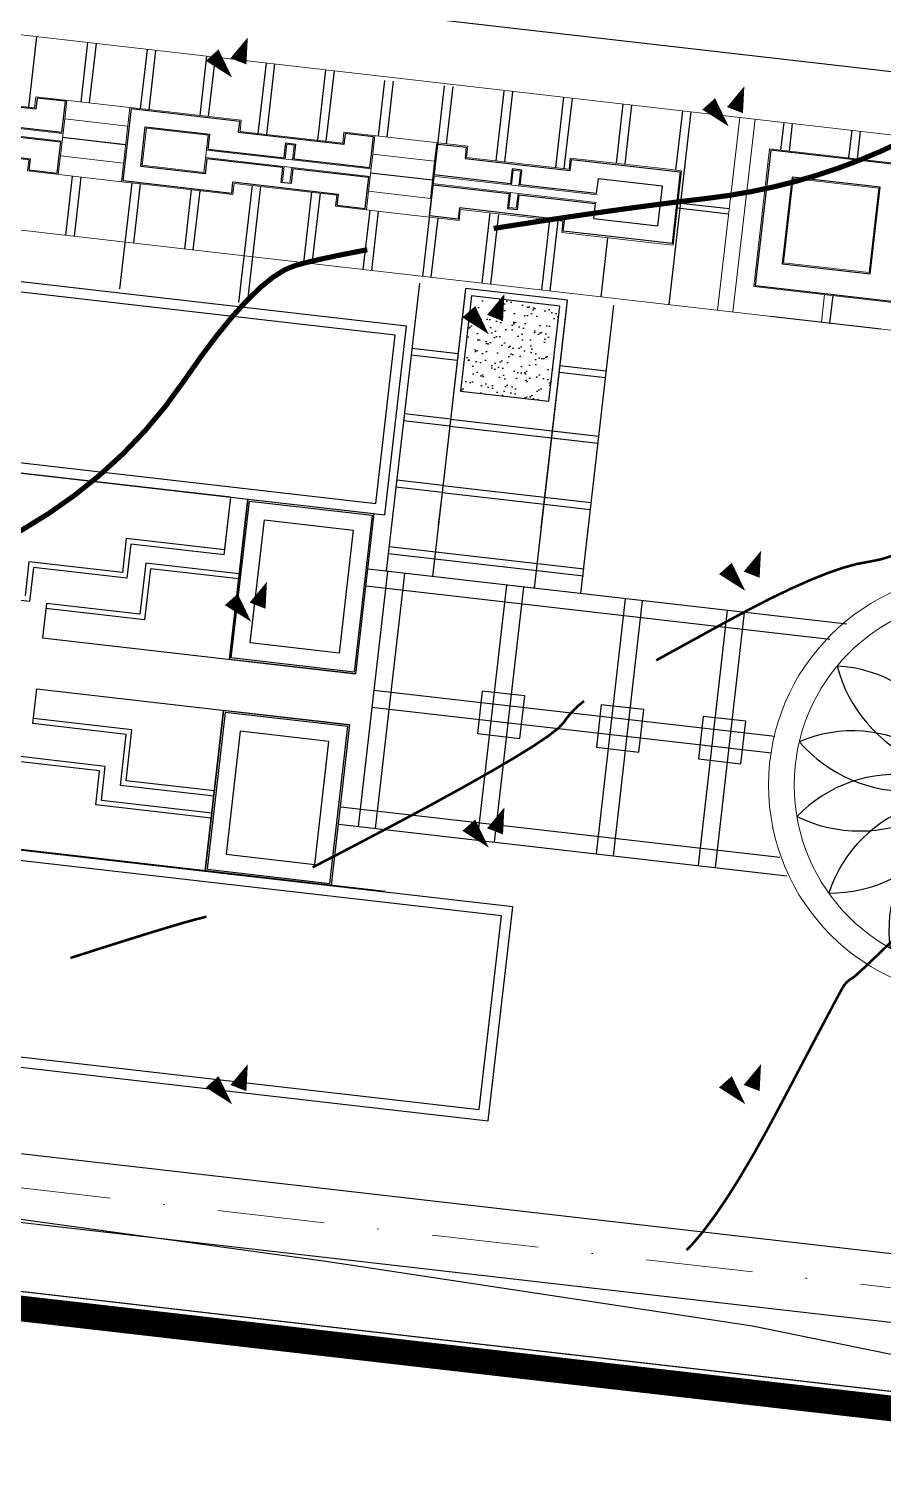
# Model space of a CAD drawing. Extents: x 496261 to 1768172, y 3738341 to 4579341.
# Drawn here: x 497041.9 to 497091.9, y 4379155.1 to 4379238.9 of the extents above; entities that cross this region are included whole.
import ezdxf

# ---------------------------------------------------------------- set-up
doc = ezdxf.new("R2010")
doc.units = 0
doc.header["$MEASUREMENT"] = 0
doc.linetypes.add('DASHDOT2', pattern=[0.5, 0.25, -0.125, 0, -0.125])
doc.linetypes.add('DIVIDE', pattern=[1.25, 0.5, -0.25, 0, -0.25, 0, -0.25])
doc.layers.get('0').update_dxf_attribs({"color": 8, "linetype": 'CONTINUOUS'})
for name, color, linetype in [('2222', 7, 'CONTINUOUS'), ('caodi', 7, 'CONTINUOUS'), ('DGX', 8, 'CONTINUOUS'), ('DMTZ', 8, 'CONTINUOUS'), ('LVTRY', 193, 'CONTINUOUS'), ('qj-铺地', 35, 'CONTINUOUS'), ('WALL', 2, 'CONTINUOUS'), ('水', 165, 'CONTINUOUS'), ('用地红线', 1, 'DIVIDE'), ('绿化', 3, 'CONTINUOUS'), ('绿线', 3, 'CONTINUOUS'), ('车行道', 5, 'CONTINUOUS'), ('道路', 8, 'CONTINUOUS'), ('铺地', 25, 'CONTINUOUS')]:
    doc.layers.add(name, color=color, linetype=linetype)
for name, color, linetype, lineweight in [('pudi', 7, 'CONTINUOUS', 9), ('景观', 4, 'CONTINUOUS', 13), ('道路红线', 1, 'CONTINUOUS', 0)]:
    doc.layers.add(name, color=color, linetype=linetype, lineweight=lineweight)
doc.linetypes.add('10411', pattern='A,2,[150,AAA.SHX,S=1,R=0,X=0,Y=1],2,[151,AAA.SHX,S=1,R=0,X=0,Y=3],1e-11', length=4)

# ---------------------------------------------------------------- blocks, each defined once
blk = doc.blocks.new('gc090')
for points in [[(1.067, 1.447, 0, 1, 0), (0.52, 0.049, 1, 1, 0)], [(-1.016, 0.411, 1, 0, 0), (0.151, -0.902, 0, 0, 0)]]:
    blk.add_lwpolyline(points, format="xyseb")
blk = doc.blocks.new('13')
at = {"layer": 'WALL', "ltscale": 10}
for points in [[(4411217, -5844573), (4492217, -5844573), (4492217, -5831973), (4411217, -5831973)], [(4411817, -5843973), (4491617, -5843973), (4491617, -5832573), (4411817, -5832573)]]:
    blk.add_lwpolyline(points, close=True, dxfattribs=at)
blk = doc.blocks.new('RT5')
at = {"layer": 'WALL', "ltscale": 10}
for points in [[(4426135, -5875637), (4487035, -5875637), (4487035, -5864537), (4426135, -5864537)], [(4426735, -5875037), (4486435, -5875037), (4486435, -5865137), (4426735, -5865137)]]:
    blk.add_lwpolyline(points, close=True, dxfattribs=at)
blk = doc.blocks.new('ssss123')
at = {"layer": '景观'}
for radius in [9553, 8399]:
    blk.add_circle((-2618501, -7985776), radius, dxfattribs=at)
at = {"layer": '绿线', "color": 251}
blk.add_lwpolyline([(-2614602, -7978336, 0.3575), (-2617728, -7982899, 1.155828)], format="xyb", dxfattribs=at)
for radius in [2979, 2499]:
    blk.add_circle((-2618501, -7985776), radius, dxfattribs=at)
for centre, major_axis, start_param, end_param in [((-2613051, -7981342), (-1, 6503), 0.916038, 1.816366), ((-2623243, -7980856), (0, 6116), 4.359671, 5.316555), ((-2615532, -7979408), (-1, 6503), 1.367559, 2.267887), ((-2624915, -7983419), (0, 6116), 4.81129, 5.768173), ((-2620644, -7979287), (1, 6116), 3.911812, 4.868664), ((-2618686, -7978752), (2, 6503), 1.830506, 2.731202), ((-2625293, -7986528), (0, 6116), -1.010141, -0.052621), ((-2611574, -7986955), (2, 6503), 0.06475, 0.965077), ((-2617923, -7978967), (0, 6116), 3.507993, 4.464876), ((-2624260, -7989454), (0, 6116), -0.551403, 0.405502), ((-2612810, -7989897), (0, 6503), -0.393581, 0.506747), ((-2621773, -7979558), (0, 6503), 2.288324, 3.188652), ((-2614971, -7979925), (0, 6116), 3.049936, 4.006844), ((-2622352, -7991420), (0, 6116), -0.147795, 0.809088), ((-2615691, -7992216), (0, 6503), -0.926288, -0.025961), ((-2619527, -7992532), (0, 6116), 0.300227, 1.257101), ((-2623952, -7981343), (-1, 6503), 2.69187, 3.592035), ((-2618758, -7992798), (0, 6503), -1.374313, -0.473985), ((-2618758, -7992798), (0, 6503), -1.374313, -0.473985), ((-2616521, -7992316), (1, 6116), 0.745022, 1.701971), ((-2616521, -7992316), (1, 6116), 0.745022, 1.701971), ((-2621496, -7992132), (1, 6503), 4.505364, 5.405692), ((-2621496, -7992132), (1, 6503), 4.505364, 5.405692), ((-2612489, -7982528), (0, 6116), 2.517061, 3.473983), ((-2625334, -7984142), (0, 6503), 3.140026, 4.040349), ((-2613811, -7990746), (0, 6116), 1.207493, 2.164348), ((-2613811, -7990746), (0, 6116), 1.207493, 1.578715), ((-2623998, -7990153), (0, 6503), 4.047205, 4.947533), ((-2623998, -7990153), (0, 6503), 4.047205, 4.947533), ((-2611675, -7985453), (-2, 6116), 2.068915, 3.025798), ((-2611675, -7985453), (-2, 6116), 2.068915, 3.025798), ((-2625373, -7987240), (1, 6503), 3.584773, 4.485101), ((-2625373, -7987240), (1, 6503), 4.134293, 4.485101), ((-2612097, -7988160), (1, 6116), 1.665675, 2.622558), ((-2612097, -7988160), (1, 6116), 1.665675, 2.622558)]:
    blk.add_ellipse(centre, major_axis=major_axis, ratio=1, start_param=start_param, end_param=end_param, dxfattribs=at)

msp = doc.modelspace()

# ---------------------------------------------------------------- hatches: boundary and pattern name
at = {"layer": 'caodi', "linetype": 'Continuous'}
h = msp.add_hatch(dxfattribs=at)
h.set_pattern_fill('AR-SAND', color=64, scale=0.5, angle=353.45116, style=0)
h.set_pattern_definition([(135.951162, (504697.4894, 4383888.6853), (0.14116837, 0.953533424), [0, -0.76, 0, -0.85, 0, -0.8125]), (165.951162, (504697.4894, 4383888.6853), (-0.71818146, 1.50278737), [0, -0.41, 0, -0.685, 0, -0.2625]), (205.951162, (504698.1004, 4383888.6151), (-1.54658834, 0.180395136), [0, -0.25, 0, -0.9, 0, -1.175]), (215.951162, (504698.1004, 4383888.6151), (-1.44320633, 0.60739886), [0, -0.125, 0, -0.59, 0, -0.675])])
h.paths.add_polyline_path([(497067.826, 4379223.322), (497067.187, 4379217.759), (497072.353, 4379217.166), (497072.992, 4379222.729)])

# ---------------------------------------------------------------- linework, layer by layer
at = {"layer": '2222', "color": 8, "ltscale": 10}
for p, q in [((497064.779, 4379224.075), (497062.845, 4379207.23)), ((497071.501, 4379206.237), (497073.39, 4379222.683)), ((497071.906, 4379209.765), (497073.39, 4379222.683)), ((497076.131, 4379222.771), (497074.197, 4379205.927)), ((497067.035, 4379219.94), (497064.34, 4379220.25)), ((497067.035, 4379219.94), (497064.34, 4379220.25)), ((497067.035, 4379219.94), (497064.34, 4379220.25)), ((497066.99, 4379219.543), (497064.294, 4379219.852)), ((497066.99, 4379219.543), (497064.294, 4379219.852)), ((497066.99, 4379219.543), (497064.294, 4379219.852)), ((497072.996, 4379219.256), (497075.691, 4379218.946)), ((497072.996, 4379219.256), (497075.691, 4379218.946)), ((497072.996, 4379219.256), (497075.691, 4379218.946)), ((497072.95, 4379218.859), (497075.646, 4379218.549)), ((497072.95, 4379218.859), (497075.646, 4379218.549)), ((497072.95, 4379218.859), (497075.646, 4379218.549)), ((497066.55, 4379215.718), (497063.855, 4379216.027)), ((497066.596, 4379216.115), (497063.901, 4379216.425)), ((497066.596, 4379216.115), (497075.252, 4379215.122)), ((497066.55, 4379215.718), (497075.207, 4379214.724)), ((497072.511, 4379215.034), (497075.207, 4379214.724)), ((497072.511, 4379215.034), (497075.207, 4379214.724)), ((497072.557, 4379215.431), (497075.252, 4379215.122)), ((497072.557, 4379215.431), (497075.252, 4379215.122)), ((497066.151, 4379212.241), (497063.456, 4379212.55)), ((497066.151, 4379212.241), (497063.456, 4379212.55)), ((497066.151, 4379212.241), (497063.456, 4379212.55)), ((497066.106, 4379211.843), (497063.41, 4379212.153)), ((497066.106, 4379211.843), (497063.41, 4379212.153)), ((497066.106, 4379211.843), (497063.41, 4379212.153)), ((497066.106, 4379211.843), (497065.541, 4379206.921)), ((497066.106, 4379211.843), (497065.885, 4379209.923)), ((497066.151, 4379212.241), (497074.808, 4379211.247)), ((497072.067, 4379211.159), (497074.762, 4379210.85)), ((497062.965, 4379208.278), (497074.362, 4379206.97)), ((497063.011, 4379208.676), (497074.408, 4379207.367))]:
    msp.add_line(p, q, dxfattribs=at)
for points in [[(497067.474, 4379223.765), (497066.106, 4379211.843), (497072.067, 4379211.159), (497073.435, 4379223.081)], [(497067.826, 4379223.322), (497067.187, 4379217.759), (497072.353, 4379217.166), (497072.992, 4379222.729)]]:
    msp.add_lwpolyline(points, close=True, dxfattribs=at)
msp.add_lwpolyline([(497067.429, 4379223.368), (497066.106, 4379211.843), (497072.067, 4379211.159), (497073.39, 4379222.683)], dxfattribs=at)
at = {"layer": '2222', "color": 8}
for points in [[(497070.938, 4379199.95), (497068.454, 4379200.235), (497068.169, 4379197.751), (497070.653, 4379197.466)], [(497077.892, 4379199.151), (497075.409, 4379199.436), (497075.123, 4379196.953), (497077.607, 4379196.668)], [(497083.853, 4379198.467), (497081.369, 4379198.752), (497081.084, 4379196.268), (497083.568, 4379195.983)]]:
    msp.add_lwpolyline(points, close=True, dxfattribs=at)
at = {"layer": 'DGX', "color": 8, "linetype": 'Continuous'}
for points, const_width, elevation in [([(497069.122, 4379227.268), (497070.057, 4379227.415), (497071.96, 4379227.709), (497073.775, 4379227.98), (497075.503, 4379228.23), (497077.143, 4379228.459), (497078.697, 4379228.666), (497080.162, 4379228.852), (497081.541, 4379229.016), (497082.868, 4379229.194), (497084.181, 4379229.419), (497085.478, 4379229.692), (497086.761, 4379230.012), (497088.029, 4379230.381), (497089.282, 4379230.797), (497090.52, 4379231.261), (497091.743, 4379231.773), (497092.922, 4379232.317)], 0.3, 1402.5), ([(497041.434, 4379209.578), (497043.078, 4379210.588), (497044.629, 4379211.678), (497046.086, 4379212.847), (497047.451, 4379214.095), (497048.722, 4379215.422), (497049.9, 4379216.829), (497050.986, 4379218.314), (497051.997, 4379219.755), (497052.953, 4379221.027), (497053.855, 4379222.13), (497054.701, 4379223.063), (497055.493, 4379223.828), (497056.229, 4379224.423), (497056.911, 4379224.85), (497057.537, 4379225.107), (497058.226, 4379225.29), (497059.094, 4379225.491), (497060.141, 4379225.712), (497061.368, 4379225.952), (497061.733, 4379226.019)], 0.3, 1402.5), ([(497078.622, 4379202.03), (497078.801, 4379202.128), (497079.921, 4379202.743), (497081.182, 4379203.436), (497082.582, 4379204.207), (497084.001, 4379204.972), (497085.315, 4379205.646), (497086.525, 4379206.229), (497087.631, 4379206.721), (497088.632, 4379207.122), (497089.529, 4379207.433), (497090.321, 4379207.652), (497091.009, 4379207.781), (497091.699, 4379207.916), (497092.497, 4379208.157)], 0.15, 1402), ([(497058.539, 4379189.935), (497058.922, 4379190.13), (497060.9, 4379191.158), (497063.123, 4379192.33), (497065.334, 4379193.515), (497067.273, 4379194.577), (497068.941, 4379195.518), (497070.338, 4379196.337), (497071.464, 4379197.034), (497072.318, 4379197.609), (497072.901, 4379198.062), (497073.213, 4379198.394), (497073.4, 4379198.659), (497073.608, 4379198.914), (497073.838, 4379199.158), (497074.089, 4379199.392), (497074.362, 4379199.615), (497074.406, 4379199.648)], 0.15, 1402), ([(497044.378, 4379184.633), (497045.968, 4379185.142), (497047.558, 4379185.646), (497048.929, 4379186.073), (497050.08, 4379186.423), (497051.011, 4379186.698), (497051.722, 4379186.895), (497052.214, 4379187.017), (497052.333, 4379187.054)], 0.15, 1402), ([(497080.396, 4379167.562), (497080.797, 4379167.977), (497081.41, 4379168.712), (497082.061, 4379169.588), (497082.752, 4379170.605), (497083.482, 4379171.762), (497084.25, 4379173.06), (497085.058, 4379174.498), (497085.904, 4379176.077), (497086.719, 4379177.628), (497087.432, 4379178.982), (497088.043, 4379180.14), (497088.552, 4379181.101), (497088.959, 4379181.866), (497089.264, 4379182.434), (497089.467, 4379182.806), (497089.568, 4379182.981), (497089.62, 4379183.056), (497089.676, 4379183.127), (497089.736, 4379183.193), (497089.801, 4379183.256), (497089.869, 4379183.315), (497089.942, 4379183.369), (497090.019, 4379183.42), (497090.099, 4379183.466), (497090.277, 4379183.607), (497090.645, 4379183.94), (497091.202, 4379184.465), (497091.949, 4379185.183), (497092.886, 4379186.094)], 0.15, 1401.5)]:
    msp.add_lwpolyline(points, dxfattribs=dict(at, const_width=const_width, elevation=elevation))
at = {"layer": 'DMTZ', "color": 8, "linetype": '10411', "elevation": 1410.667, "flags": 128}
msp.add_lwpolyline([(497000, 4379169.371), (497028.574, 4379171.136), (497059.437, 4379166.893), (497084.258, 4379163.142), (497108.17, 4379158.248), (497127.313, 4379157.048), (497147.141, 4379154.33)], dxfattribs=at)
at = {"layer": 'LVTRY'}
for p, q in [((497047.644, 4379209.15, 1400.702), (497047.416, 4379207.163, 1400.702)), ((497053.404, 4379208.489, 1400.702), (497047.644, 4379209.15, 1400.702)), ((497047.908, 4379208.818, 1400.702), (497047.68, 4379206.831, 1400.702)), ((497053.369, 4379208.191, 1400.702), (497047.908, 4379208.818, 1400.702)), ((497041.954, 4379207.79, 1400.702), (497041.726, 4379205.803, 1400.702)), ((497047.416, 4379207.163, 1400.702), (497041.954, 4379207.79, 1400.702)), ((497042.218, 4379207.458, 1400.702), (497041.99, 4379205.471, 1400.702)), ((497047.68, 4379206.831, 1400.702), (497042.218, 4379207.458, 1400.702)), ((497048.787, 4379207.71, 1400.702), (497048.445, 4379204.73, 1400.702)), ((497054.249, 4379207.083, 1400.702), (497048.787, 4379207.71, 1400.702)), ((497049.051, 4379207.378, 1400.702), (497048.709, 4379204.398, 1400.702)), ((497054.214, 4379206.785, 1400.702), (497049.051, 4379207.378, 1400.702)), ((497041.99, 4379205.471, 1400.702), (497036.529, 4379206.098, 1400.702)), ((497048.709, 4379204.398, 1400.702), (497042.949, 4379205.059, 1400.702)), ((497048.445, 4379204.73, 1400.702), (497042.984, 4379205.357, 1400.702)), ((497047.639, 4379197.703, 1400.702), (497042.178, 4379198.33, 1400.702)), ((497047.971, 4379197.967, 1400.702), (497042.212, 4379198.628, 1400.702)), ((497047.297, 4379194.722, 1400.702), (497047.639, 4379197.703, 1400.702)), ((497047.629, 4379194.986, 1400.702), (497047.971, 4379197.967, 1400.702)), ((497046.085, 4379195.566, 1400.702), (497040.624, 4379196.193, 1400.702)), ((497046.417, 4379195.83, 1400.702), (497040.956, 4379196.457, 1400.702)), ((497046.189, 4379193.843, 1400.702), (497046.417, 4379195.83, 1400.702)), ((497045.857, 4379193.579, 1400.702), (497046.085, 4379195.566, 1400.702)), ((497052.793, 4379194.394, 1400.702), (497047.629, 4379194.986, 1400.702)), ((497052.758, 4379194.095, 1400.702), (497047.297, 4379194.722, 1400.702)), ((497052.61, 4379192.804, 1400.702), (497045.857, 4379193.579, 1400.702)), ((497052.644, 4379193.102, 1400.702), (497046.189, 4379193.843, 1400.702))]:
    msp.add_line(p, q, dxfattribs=at)
at = {"layer": 'pudi'}
for p, q in [((497037.372, 4379213.443, 1400.702), (497053.756, 4379211.562, 1400.702)), ((497053.756, 4379211.562, 1400.702), (497053.404, 4379208.489, 1400.702)), ((497047.644, 4379209.15, 1400.702), (497047.416, 4379207.163, 1400.702)), ((497053.404, 4379208.489, 1400.702), (497047.644, 4379209.15, 1400.702)), ((497041.954, 4379207.79, 1400.702), (497041.726, 4379205.803, 1400.702)), ((497047.416, 4379207.163, 1400.702), (497041.954, 4379207.79, 1400.702)), ((497040.624, 4379196.193, 1400.702), (497046.085, 4379195.566, 1400.702)), ((497046.085, 4379195.566, 1400.702), (497045.857, 4379193.579, 1400.702)), ((497045.857, 4379193.579, 1400.702), (497052.61, 4379192.804, 1400.702)), ((497052.61, 4379192.804, 1400.702), (497052.257, 4379189.731, 1400.702)), ((497052.257, 4379189.731, 1400.702), (497034.879, 4379191.726, 1400.702))]:
    msp.add_line(p, q, dxfattribs=at)
at = {"layer": 'qj-铺地'}
for p, q in [((497053.756, 4379211.562, 1400.702), (497034.717, 4379213.748, 1400.702)), ((497053.369, 4379208.191, 1400.702), (497053.756, 4379211.562, 1400.702)), ((497053.674, 4379202.08, 1400.702), (497054.75, 4379211.448, 1400.702)), ((497054.75, 4379211.448, 1400.702), (497062.124, 4379210.602, 1400.702)), ((497062.124, 4379210.602, 1400.702), (497061.048, 4379201.233, 1400.702)), ((497042.984, 4379205.357, 1400.702), (497042.751, 4379203.334, 1400.702)), ((497042.751, 4379203.334, 1400.702), (497061.048, 4379201.233, 1400.702)), ((497061.048, 4379201.233, 1400.702), (497053.674, 4379202.08, 1400.702)), ((497042.178, 4379198.33, 1400.702), (497042.41, 4379200.353, 1400.702)), ((497042.41, 4379200.353, 1400.702), (497060.707, 4379198.253, 1400.702)), ((497053.333, 4379199.099, 1400.702), (497052.257, 4379189.731, 1400.702)), ((497060.707, 4379198.253, 1400.702), (497053.333, 4379199.099, 1400.702)), ((497059.631, 4379188.884, 1400.702), (497060.707, 4379198.253, 1400.702)), ((497062.769, 4379188.524, 1400.702), (497032.224, 4379192.03, 1400.702)), ((497052.257, 4379189.731, 1400.702), (497059.631, 4379188.884, 1400.702))]:
    msp.add_line(p, q, dxfattribs=at)
at = {"layer": '景观', "color": 8}
for p, q in [((496895.011, 4379255.395), (497163.529, 4379224.57)), ((496892.874, 4379244.224), (497169.485, 4379212.469)), ((497044.045, 4379233.675), (497044.169, 4379234.759)), ((497047.364, 4379229.997), (497047.861, 4379234.335)), ((497043.896, 4379232.373), (497034.279, 4379233.476)), ((497043.945, 4379232.807), (497034.329, 4379233.91)), ((497043.796, 4379231.505), (497044.045, 4379233.675)), ((497047.737, 4379233.251), (497044.045, 4379233.675)), ((497083.506, 4379233.756), (497082.212, 4379222.488)), ((497084.4, 4379233.654), (497083.106, 4379222.385)), ((497048.573, 4379230.957), (497048.821, 4379233.127)), ((497052.437, 4379232.712), (497048.821, 4379233.127)), ((497052.18, 4379230.541), (497052.429, 4379232.71)), ((497062.053, 4379231.608), (497062.177, 4379232.693)), ((497061.953, 4379230.741), (497052.337, 4379231.844)), ((497056.928, 4379231.317), (497057.028, 4379232.185)), ((497057.028, 4379232.185), (497057.462, 4379232.135)), ((497057.362, 4379231.267), (497057.462, 4379232.135)), ((497065.668, 4379231.194), (497065.793, 4379232.278)), ((497043.796, 4379231.505), (497043.672, 4379230.421)), ((497047.488, 4379231.082), (497043.796, 4379231.505)), ((497052.188, 4379230.543), (497048.573, 4379230.957)), ((497061.904, 4379230.307), (497052.287, 4379231.41)), ((497056.779, 4379230.016), (497056.879, 4379230.883)), ((497061.804, 4379229.439), (497062.053, 4379231.608)), ((497065.668, 4379231.194), (497062.053, 4379231.608)), ((497065.419, 4379229.024), (497065.668, 4379231.194)), ((497065.419, 4379229.024), (497065.668, 4379231.194)), ((497057.213, 4379229.966), (497057.312, 4379230.834)), ((497065.569, 4379230.326), (497075.185, 4379229.223)), ((497070.16, 4379229.799), (497070.259, 4379230.667)), ((497070.693, 4379230.617), (497070.259, 4379230.667)), ((497070.594, 4379229.749), (497070.693, 4379230.617)), ((497079.611, 4379226.297), (497080.109, 4379230.635)), ((497061.804, 4379229.439), (497061.68, 4379228.355)), ((497065.419, 4379229.024), (497061.804, 4379229.439)), ((497065.519, 4379229.892), (497075.135, 4379228.789)), ((497070.011, 4379228.498), (497070.11, 4379229.365)), ((497070.444, 4379228.448), (497070.544, 4379229.315)), ((497070.444, 4379228.448), (497070.011, 4379228.498)), ((497088.468, 4379223.401), (497088.283, 4379221.791))]:
    msp.add_line(p, q, dxfattribs=at)
for points in [[(497029.854, 4379236.402), (497030.938, 4379236.277), (497036.361, 4379235.654), (497036.286, 4379235.004), (497042.287, 4379234.314), (497042.362, 4379234.965), (497047.861, 4379234.333)], [(497047.862, 4379234.336), (497048.946, 4379234.211), (497054.369, 4379233.588), (497054.294, 4379232.937), (497060.295, 4379232.248), (497060.37, 4379232.899), (497063.985, 4379232.484)], [(497029.356, 4379232.064), (497030.44, 4379231.939), (497035.863, 4379231.317), (497035.938, 4379231.968), (497041.939, 4379231.279), (497041.864, 4379230.628), (497047.364, 4379229.997)], [(497080.109, 4379230.635), (497079.024, 4379230.76), (497073.601, 4379231.382), (497073.527, 4379230.731), (497067.526, 4379231.42), (497067.6, 4379232.071), (497063.985, 4379232.485)], [(497047.364, 4379229.997), (497048.448, 4379229.873), (497053.871, 4379229.251), (497053.946, 4379229.901), (497059.947, 4379229.213), (497059.872, 4379228.562), (497063.487, 4379228.147)], [(497079.602, 4379226.29), (497078.518, 4379226.415), (497073.095, 4379227.038), (497073.17, 4379227.689), (497067.169, 4379228.379), (497067.094, 4379227.728), (497063.479, 4379228.143)]]:
    msp.add_lwpolyline(points, dxfattribs=at)
for points in [[(497084.327, 4379223.877), (497092.442, 4379222.945), (497093.365, 4379230.993), (497085.251, 4379231.924)], [(497086.066, 4379225.257), (497091.061, 4379224.684), (497091.627, 4379229.612), (497086.632, 4379230.186)]]:
    msp.add_lwpolyline(points, close=True, dxfattribs=at)
at = {"layer": '水'}
for points in [[(497039.435, 4379233.398), (497043.881, 4379232.888), (497043.973, 4379233.683), (497044.089, 4379234.695), (497042.426, 4379234.886), (497042.351, 4379234.235), (497036.205, 4379234.94)], [(497035.874, 4379232.048), (497042.019, 4379231.343), (497041.945, 4379230.692), (497043.608, 4379230.501), (497043.724, 4379231.514), (497043.815, 4379232.309), (497039.368, 4379232.819)]]:
    msp.add_lwpolyline(points, dxfattribs=at)
for points in [[(497047.444, 4379230.061), (497048.456, 4379229.945), (497053.807, 4379229.331), (497053.882, 4379229.982), (497060.027, 4379229.277), (497059.953, 4379228.626), (497061.616, 4379228.435), (497061.732, 4379229.448), (497061.823, 4379230.243), (497057.376, 4379230.753), (497057.277, 4379229.885), (497056.698, 4379229.952), (497056.798, 4379230.819), (497052.351, 4379231.33), (497052.252, 4379230.462), (497048.492, 4379230.893), (497048.757, 4379233.207), (497052.517, 4379232.776), (497052.418, 4379231.908), (497056.864, 4379231.398), (497056.964, 4379232.266), (497057.542, 4379232.199), (497057.443, 4379231.331), (497061.889, 4379230.821), (497061.981, 4379231.617), (497062.097, 4379232.629), (497060.434, 4379232.82), (497060.359, 4379232.169), (497054.213, 4379232.874), (497054.288, 4379233.525), (497047.925, 4379234.255)], [(497079.547, 4379226.378), (497078.535, 4379226.494), (497073.184, 4379227.108), (497073.259, 4379227.759), (497067.113, 4379228.464), (497067.038, 4379227.813), (497065.375, 4379228.004), (497065.492, 4379229.016), (497065.583, 4379229.811), (497070.03, 4379229.301), (497069.93, 4379228.434), (497070.508, 4379228.367), (497070.608, 4379229.235), (497075.055, 4379228.725), (497074.955, 4379227.857), (497078.715, 4379227.426), (497078.98, 4379229.739), (497075.221, 4379230.171), (497075.121, 4379229.303), (497070.674, 4379229.813), (497070.774, 4379230.681), (497070.195, 4379230.747), (497070.096, 4379229.88), (497065.649, 4379230.39), (497065.74, 4379231.185), (497065.857, 4379232.197), (497067.52, 4379232.007), (497067.445, 4379231.356), (497073.591, 4379230.651), (497073.665, 4379231.302), (497080.028, 4379230.571)], [(497084.405, 4379223.938), (497092.38, 4379223.023), (497093.288, 4379230.931), (497085.313, 4379231.847)], [(497085.989, 4379225.196), (497091.122, 4379224.606), (497091.704, 4379229.674), (497086.57, 4379230.263)]]:
    msp.add_lwpolyline(points, close=True, dxfattribs=at)
at = {"layer": '用地红线', "color": 1, "linetype": 'DIVIDE', "ltscale": 15, "const_width": 1.5, "elevation": 1400.702}
msp.add_lwpolyline([(497214.383, 4379517.074), (496699.161, 4379622.029), (496480.559, 4379666.649), (496441.992, 4379232.974), (497169.2, 4379149.491), (497215.277, 4379514.34), (497215.304, 4379514.779), (497215.304, 4379515.311), (497214.616, 4379516.674)], close=True, dxfattribs=at)
at = {"layer": '绿化', "color": 8}
for p, q in [((497053.785, 4379202.168, 1400.702), (497054.838, 4379211.337, 1400.702)), ((497054.838, 4379211.337, 1400.702), (497062.013, 4379210.514, 1400.702)), ((497054.893, 4379203.047, 1400.702), (497055.717, 4379210.23, 1400.702)), ((497055.717, 4379210.23, 1400.702), (497060.905, 4379209.634, 1400.702)), ((497062.013, 4379210.514, 1400.702), (497060.96, 4379201.344, 1400.702)), ((497060.905, 4379209.634, 1400.702), (497060.081, 4379202.451, 1400.702)), ((497060.081, 4379202.451, 1400.702), (497054.893, 4379203.047, 1400.702)), ((497060.96, 4379201.344, 1400.702), (497053.785, 4379202.168, 1400.702)), ((497053.421, 4379198.988, 1400.702), (497052.368, 4379189.819, 1400.702)), ((497060.596, 4379198.165, 1400.702), (497053.421, 4379198.988, 1400.702)), ((497054.3, 4379197.881, 1400.702), (497053.476, 4379190.698, 1400.702)), ((497059.488, 4379197.285, 1400.702), (497054.3, 4379197.881, 1400.702)), ((497059.543, 4379188.995, 1400.702), (497060.596, 4379198.165, 1400.702)), ((497058.664, 4379190.102, 1400.702), (497059.488, 4379197.285, 1400.702)), ((497053.476, 4379190.698, 1400.702), (497058.664, 4379190.102, 1400.702)), ((497052.368, 4379189.819, 1400.702), (497059.543, 4379188.995, 1400.702))]:
    msp.add_line(p, q, dxfattribs=at)
at = {"layer": '车行道', "color": 5}
for p, q in [((497164.241, 4379228.17, 1400.702), (496960.352, 4379251.576, 1400.702)), ((496692.535, 4379205.218, 1400.702), (497169.314, 4379150.484, 1400.702)), ((496903.891, 4379189.007, 1400.702), (497156.417, 4379160.017, 1400.702))]:
    msp.add_line(p, q, dxfattribs=at)
at = {"layer": '车行道', "color": 5, "elevation": 1400.702}
for points in [[(496692.535, 4379205.218), (497169.314, 4379150.484)], [(496903.435, 4379185.033), (497155.961, 4379156.043)]]:
    msp.add_lwpolyline(points, dxfattribs=at)
at = {"layer": '道路'}
for p, q in [((497054.75, 4379211.448, 1400.702), (497053.674, 4379202.08, 1400.702)), ((497052.257, 4379189.731, 1400.702), (497053.333, 4379199.099, 1400.702))]:
    msp.add_line(p, q, dxfattribs=at)
at = {"layer": '道路红线', "linetype": 'DASHDOT2', "ltscale": 25}
msp.add_line((496902.789, 4379187.121, 1400.702), (497156.189, 4379158.03, 1400.702), dxfattribs=at)
at = {"layer": '铺地', "color": 8}
for p, q in [((497041.951, 4379234.353), (497042.424, 4379238.472)), ((497045.006, 4379234.661), (497045.405, 4379238.13)), ((497045.503, 4379234.604), (497045.901, 4379238.073)), ((497048.484, 4379234.264), (497048.882, 4379237.731)), ((497048.98, 4379234.207), (497049.378, 4379237.674)), ((497051.961, 4379233.865), (497052.359, 4379237.332)), ((497052.458, 4379233.808), (497052.856, 4379237.275)), ((497055.363, 4379232.815), (497055.836, 4379236.933)), ((497055.86, 4379232.758), (497056.333, 4379236.876)), ((497058.84, 4379232.415), (497059.313, 4379236.534)), ((497059.337, 4379232.358), (497059.81, 4379236.477)), ((497062.392, 4379232.667), (497062.765, 4379235.912)), ((497062.889, 4379232.61), (497063.263, 4379235.867)), ((497064.974, 4379224.467), (497066.252, 4379235.599)), ((497066.366, 4379232.212), (497066.75, 4379235.555)), ((497069.272, 4379231.22), (497069.739, 4379235.287)), ((497069.769, 4379231.163), (497070.237, 4379235.243)), ((497072.749, 4379230.821), (497073.222, 4379234.937)), ((497073.246, 4379230.764), (497073.719, 4379234.88)), ((497076.301, 4379231.072), (497076.699, 4379234.538)), ((497076.798, 4379231.015), (497077.196, 4379234.481)), ((497079.379, 4379222.813), (497080.673, 4379234.081)), ((497079.778, 4379230.673), (497080.176, 4379234.139)), ((497085.914, 4379231.848), (497086.099, 4379233.459)), ((497086.411, 4379231.791), (497086.596, 4379233.402)), ((497043.921, 4379232.592), (497047.613, 4379232.168)), ((497043.921, 4379232.591), (497047.536, 4379232.176)), ((497089.888, 4379231.392), (497090.073, 4379233.002)), ((497090.385, 4379231.335), (497090.57, 4379232.945)), ((497044.111, 4379226.862), (497044.508, 4379230.325)), ((497044.608, 4379226.805), (497045.005, 4379230.268)), ((497061.929, 4379230.525), (497065.544, 4379230.11)), ((497047.274, 4379223.729), (497047.986, 4379229.926)), ((497048.085, 4379226.406), (497048.482, 4379229.869)), ((497051.065, 4379226.063), (497051.463, 4379229.527)), ((497051.562, 4379226.006), (497051.96, 4379229.47)), ((497054.229, 4379222.93), (497055.015, 4379229.779)), ((497054.725, 4379222.873), (497055.511, 4379229.722)), ((497058.02, 4379225.265), (497058.492, 4379229.38)), ((497058.516, 4379225.208), (497058.989, 4379229.323)), ((497079.86, 4379228.466), (497082.859, 4379228.122)), ((497079.894, 4379228.767), (497082.894, 4379228.423)), ((497061.497, 4379224.866), (497061.894, 4379228.33)), ((497061.993, 4379224.809), (497062.391, 4379228.273)), ((497065.471, 4379224.41), (497065.868, 4379227.869)), ((497068.451, 4379224.068), (497068.923, 4379228.177)), ((497068.948, 4379224.011), (497069.42, 4379228.12)), ((497071.928, 4379223.668), (497072.4, 4379227.777)), ((497072.425, 4379223.611), (497072.897, 4379227.72)), ((497075.405, 4379223.269), (497075.802, 4379226.727)), ((497088.779, 4379221.734), (497088.964, 4379223.344))]:
    msp.add_line(p, q, dxfattribs=at)
for points in [[(497085.302, 4379222.133), (497091.76, 4379221.392)], [(497085.354, 4379196.594), (497061.994, 4379199.276)]]:
    msp.add_lwpolyline(points, dxfattribs=at)
at = {"layer": '铺地', "color": 8, "elevation": 1400.702}
for points in [[(497062.907, 4379207.223), (497061.196, 4379192.321)], [(497089.766, 4379204.14), (497061.774, 4379207.353)], [(497063.9, 4379207.109), (497062.19, 4379192.207)], [(497088.778, 4379203.247), (497061.66, 4379206.36)], [(497069.861, 4379206.425), (497068.15, 4379191.523)], [(497070.855, 4379206.311), (497069.144, 4379191.409)], [(497076.815, 4379205.627), (497075.105, 4379190.725)], [(497077.809, 4379205.513), (497076.098, 4379190.61)], [(497082.776, 4379204.942), (497081.066, 4379190.04)], [(497083.77, 4379204.828), (497082.059, 4379189.926)], [(497085.562, 4379197.577), (497062.108, 4379200.269)], [(497085.844, 4379190.498), (497060.178, 4379193.445)], [(497060.064, 4379192.451), (497086.259, 4379189.444)]]:
    msp.add_lwpolyline(points, dxfattribs=at)

# ---------------------------------------------------------------- block references
at = {"xscale": 0.0009999999887152988, "yscale": 0.001000000163912773, "zscale": 0.001, "rotation": 353.4511800755813}
for name, p in [('RT5', (493275.113, 4385559.574, 1400.702)), ('13', (493272.471, 4385493.883, 1400.702))]:
    msp.add_blockref(name, p, dxfattribs=at)
at = {"layer": 'DMTZ', "color": 8, "linetype": 'Continuous'}
for p in [(497053.681, 4379236.985), (497082.707, 4379234.132), (497068.681, 4379221.985), (497083.681, 4379206.985), (497054.799, 4379205.175), (497068.681, 4379191.985), (497053.681, 4379176.985), (497083.681, 4379176.985)]:
    msp.add_blockref('gc090', p, dxfattribs=at)
at = {"layer": '景观', "color": 95, "xscale": 0.001297920010983944, "yscale": 0.001297920010983944, "zscale": 0.001}
msp.add_blockref('ssss123', (500496.193, 4389559.641), dxfattribs=at)

doc.saveas('drawing.dxf')
